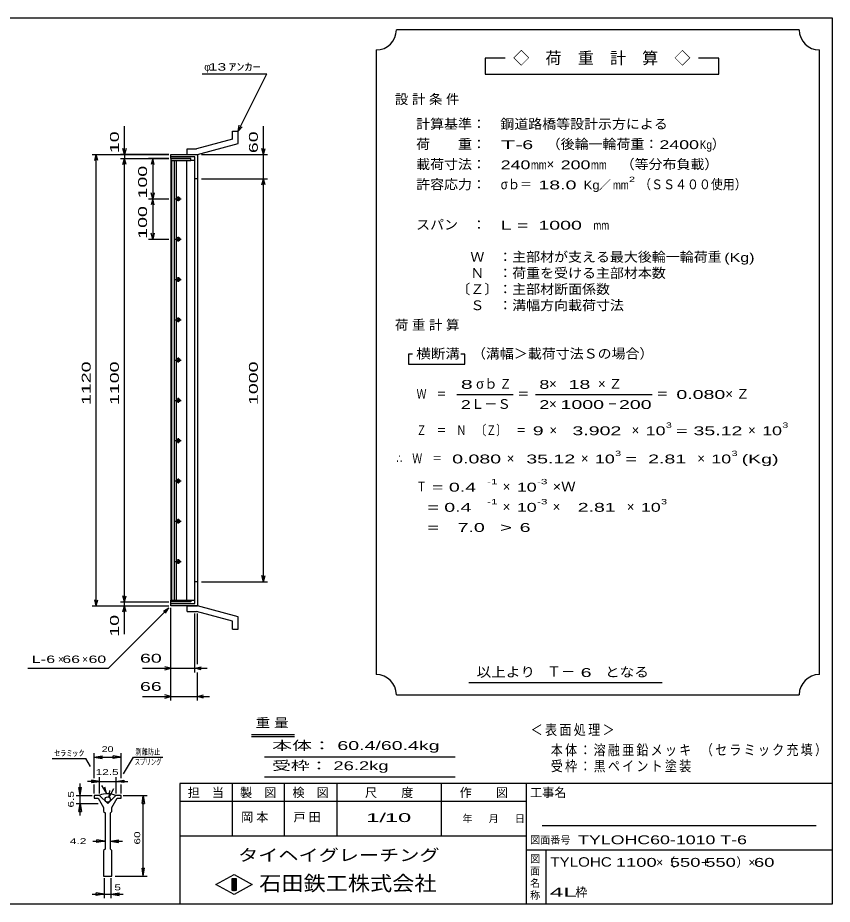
# Model space of a CAD drawing. Units: millimetres at full size, sheet at 1:10; details may follow other scales. Extents: x -1820 to 1731, y -1282 to 1054.
# Drawn here: x -291 to 1731, y -1146 to 1054 of the extents above; entities that cross this region are included whole.
import ezdxf
from ezdxf.enums import TextEntityAlignment as Align

# ---------------------------------------------------------------- set-up
doc = ezdxf.new("R2010")
doc.units = ezdxf.units.MM
doc.header["$LTSCALE"] = 10
for name, color, linetype, lineweight in [('0_2', 150, 'Continuous', 25), ('16', 3, 'Continuous', 25), ('19', 6, 'Continuous', 25), ('22', 4, 'Continuous', 25), ('32', 4, 'Continuous', 25)]:
    doc.layers.add(name, color=color, linetype=linetype, lineweight=lineweight)
doc.styles.add('ベクトル', font='')
doc.styles.get('ベクトル').set_extended_font_data('ベクトル')

msp = doc.modelspace()

# ---------------------------------------------------------------- linework, layer by layer
at = {"layer": '0_2'}
for p, q in [((-1729, 1053.5), (1731, 1053.5)), ((1731, 1053.5), (1731, -1146.5)), ((1731, -846.5), (111, -846.5)), ((111, -846.5), (111, -1146.5)), ((241, -846.5), (241, -976.5)), ((371, -976.5), (371, -846.5)), ((501, -846.5), (501, -976.5)), ((761, -976.5), (761, -846.5)), ((971, -846.5), (971, -1146.5)), ((971, -891.5), (111, -891.5)), ((1691, -951.5), (1011, -951.5)), ((111, -976.5), (971, -976.5)), ((971, -1011.5), (1731, -1011.5)), ((1021, -1146.5), (1021, -1011.5)), ((201, -1097.5), (246, -1072.5)), ((246, -1072.5), (291, -1097.5)), ((246, -1122.5), (201, -1097.5)), ((241, -1082.5), (251, -1082.5)), ((241, -1112.5), (241, -1082.5)), ((241, -1082.5), (243, -1082.5)), ((243, -1082.5), (243, -1112.5)), ((245, -1112.5), (245, -1082.5)), ((245, -1082.5), (247, -1082.5)), ((291, -1097.5), (246, -1122.5)), ((247, -1082.5), (247, -1112.5)), ((249, -1112.5), (249, -1082.5)), ((249, -1082.5), (251, -1082.5)), ((251, -1082.5), (251, -1112.5)), ((251, -1082.5), (251, -1112.5)), ((251, -1112.5), (241, -1112.5)), ((243, -1112.5), (245, -1112.5)), ((247, -1112.5), (249, -1112.5)), ((1731, -1146.5), (-1729, -1146.5))]:
    msp.add_line(p, q, dxfattribs=at)
at = {"layer": '0_2', "color": 4}
for p, q in [((289.53, -725.24), (396.12, -725.24)), ((289.53, -730.24), (396.12, -730.24)), ((321.29, -780.24), (795.1, -780.24)), ((321.29, -830.24), (795.1, -830.24))]:
    msp.add_line(p, q, dxfattribs=at)
at = {"layer": '16'}
for p, q in [((139, 704), (89, 704)), ((89, 704), (89, 699.5)), ((139, 699.5), (139, 704)), ((89, 699.5), (139, 699.5)), ((89, 699.5), (89, -391.5)), ((149, 699.5), (89, 699.5)), ((91, 699.5), (91, -391.5)), ((98, -391.5), (98, 699.5)), ((102, 699.5), (102, -391.5)), ((129, -391.5), (129, 699.5)), ((149, -391.5), (149, 699.5)), ((99, 604), (115, 604)), ((109, 607), (105, 607)), ((105, 601), (109, 601)), ((107, 610), (107, 598)), ((109, 507), (105, 507)), ((107, 510), (107, 498)), ((99, 504), (115, 504)), ((105, 501), (109, 501)), ((99, 404), (115, 404)), ((109, 407), (105, 407)), ((105, 401), (109, 401)), ((107, 410), (107, 398)), ((107, 310), (107, 298)), ((99, 304), (115, 304)), ((109, 307), (105, 307)), ((105, 301), (109, 301)), ((99, 204), (115, 204)), ((109, 207), (105, 207)), ((105, 201), (109, 201)), ((107, 210), (107, 198)), ((107, 110), (107, 98)), ((99, 104), (115, 104)), ((109, 107), (105, 107)), ((105, 101), (109, 101)), ((99, 4), (115, 4)), ((109, 7), (105, 7)), ((105, 1), (109, 1)), ((107, 10), (107, -2)), ((99, -96), (115, -96)), ((109, -93), (105, -93)), ((105, -99), (109, -99)), ((107, -90), (107, -102)), ((99, -196), (115, -196)), ((109, -193), (105, -193)), ((107, -190), (107, -202)), ((105, -199), (109, -199)), ((99, -296), (115, -296)), ((109, -293), (105, -293)), ((105, -299), (109, -299)), ((107, -290), (107, -302)), ((89, -391.5), (139, -391.5)), ((89, -396), (89, -391.5)), ((89, -391.5), (149, -391.5)), ((139, -396), (89, -396)), ((139, -391.5), (139, -396))]:
    msp.add_line(p, q, dxfattribs=at)
for centre, radius, start, end in [((105, 604), 3, 90, 270), ((107, 604), 4, 46.6, 133.4), ((107, 604), 4, 226.6, 313.4), ((109, 604), 3, 270, 90), ((105, 504), 3, 90, 270), ((107, 504), 4, 46.6, 133.4), ((109, 504), 3, 270, 90), ((107, 504), 4, 226.6, 313.4), ((105, 404), 3, 90, 270), ((107, 404), 4, 46.6, 133.4), ((107, 404), 4, 226.6, 313.4), ((109, 404), 3, 270, 90), ((107, 304), 4, 46.6, 133.4), ((105, 304), 3, 90, 270), ((107, 304), 4, 226.6, 313.4), ((109, 304), 3, 270, 90), ((105, 204), 3, 90, 270), ((107, 204), 4, 46.6, 133.4), ((107, 204), 4, 226.6, 313.4), ((109, 204), 3, 270, 90), ((105, 104), 3, 90, 270), ((107, 104), 4, 46.6, 133.4), ((107, 104), 4, 226.6, 313.4), ((109, 104), 3, 270, 90), ((105, 4), 3, 90, 270), ((107, 4), 4, 46.6, 133.4), ((107, 4), 4, 226.6, 313.4), ((109, 4), 3, 270, 90), ((105, -96), 3, 90, 270), ((107, -96), 4, 46.6, 133.4), ((107, -96), 4, 226.6, 313.4), ((109, -96), 3, 270, 90), ((105, -196), 3, 90, 270), ((107, -196), 4, 46.6, 133.4), ((109, -196), 3, 270, 90), ((107, -196), 4, 226.6, 313.4), ((105, -296), 3, 90, 270), ((107, -296), 4, 46.6, 133.4), ((107, -296), 4, 226.6, 313.4), ((109, -296), 3, 270, 90)]:
    msp.add_arc(centre, radius, start, end, dxfattribs=at)
at = {"layer": '19'}
for p, q in [((242, 772), (256, 772)), ((242, 752), (242, 772)), ((256, 741), (256, 772)), ((242, 752), (153, 728)), ((130, 728), (153, 728)), ((130, 714), (130, 728)), ((155, 714), (256, 741)), ((89, 704), (89, 714)), ((89, 714), (154, 714)), ((149, 708), (89, 708)), ((130, 714), (155, 714)), ((149, -400), (149, 708)), ((154, 714), (155, 713)), ((155, 713), (155, -405)), ((155, 654), (149, 654)), ((155, -346), (149, -346)), ((89, -406), (89, -396)), ((89, -400), (149, -400)), ((154, -406), (89, -406)), ((130, -406), (155, -406)), ((130, -420), (130, -406)), ((155, -405), (154, -406)), ((256, -433), (155, -406)), ((130, -420), (153, -420)), ((242, -444), (153, -420)), ((256, -464), (256, -433)), ((242, -464), (242, -444)), ((242, -464), (256, -464))]:
    msp.add_line(p, q, dxfattribs=at)
at = {"layer": '22'}
for p, q in [((1649, 1023.5), (649, 1023.5)), ((599, 973.5), (599, -576.5)), ((1699, -576.5), (1699, 973.5)), ((919, 953.5), (869, 953.5)), ((869, 953.5), (869, 913.5)), ((1449, 953.5), (1399, 953.5)), ((1449, 913.5), (1449, 953.5)), ((167, 914), (327, 914)), ((256, 772), (327, 914)), ((869, 913.5), (1449, 913.5)), ((-26, 714), (-26, 784)), ((256, 772), (259, 786.6)), ((256, 772), (266, 783)), ((319, 714), (319, 784)), ((-26, 714), (-30, 729)), ((-22, 729), (-26, 714)), ((319, 714), (315, 729)), ((319, 714), (323, 729)), ((-106, 714), (84, 714)), ((-100, 699), (-96, 714)), ((-92, 699), (-96, 714)), ((-96, -406), (-96, 714)), ((84, 714), (-36, 714)), ((-36, 704), (84, 704)), ((-30, 689), (-26, 704)), ((-26, 714), (-26, 704)), ((-22, 689), (-26, 704)), ((-26, -396), (-26, 704)), ((84, 704), (34, 704)), ((44, 704), (40, 689)), ((48, 689), (44, 704)), ((44, 704), (44, 604)), ((165, 714), (329, 714)), ((319, 654), (319, 714)), ((165, 654), (329, 654)), ((315, 639), (319, 654)), ((323, 639), (319, 654)), ((319, -346), (319, 654)), ((44, 604), (40, 619)), ((48, 619), (44, 604)), ((34, 604), (84, 604)), ((44, 604), (40, 589)), ((48, 589), (44, 604)), ((44, 604), (44, 504)), ((44, 504), (40, 519)), ((48, 519), (44, 504)), ((34, 504), (84, 504)), ((689, 218.5), (679, 218.5)), ((679, 218.5), (679, 193.5)), ((819, 218.5), (809, 218.5)), ((819, 193.5), (819, 218.5)), ((679, 193.5), (819, 193.5)), ((799, 118.5), (939, 118.5)), ((994, 118.5), (1284, 118.5)), ((165, -346), (329, -346)), ((319, -346), (315, -331)), ((319, -346), (323, -331)), ((-96, -406), (-100, -391)), ((-96, -406), (-92, -391)), ((-36, -396), (84, -396)), ((-26, -396), (-30, -381)), ((-26, -396), (-22, -381)), ((-26, -406), (-26, -396)), ((-106, -406), (84, -406)), ((-66, -561), (84, -411)), ((-36, -406), (84, -406)), ((-30, -421), (-26, -406)), ((-22, -421), (-26, -406)), ((-26, -476), (-26, -406)), ((71, -419), (84, -411)), ((76, -424), (84, -411)), ((89, -571), (89, -411)), ((89, -641), (89, -411)), ((149, -571), (149, -425)), ((155, -551), (155, -425)), ((-266, -561), (-66, -561)), ((19, -561), (89, -561)), ((89, -561), (74, -557)), ((74, -565), (89, -561)), ((89, -561), (149, -561)), ((149, -561), (164, -557)), ((164, -565), (149, -561)), ((149, -561), (179, -561)), ((155, -641), (155, -571)), ((829, -596.5), (1309, -596.5)), ((19, -631), (89, -631)), ((89, -631), (74, -627)), ((74, -635), (89, -631)), ((89, -631), (155, -631)), ((155, -631), (170, -627)), ((170, -635), (155, -631)), ((155, -631), (185, -631)), ((649, -626.5), (1649, -626.5))]:
    msp.add_line(p, q, dxfattribs=at)
for centre, start, end in [((599, 1023.5), 270, 0), ((1699, 1023.5), 180, 270), ((599, -626.5), 0, 90), ((1699, -626.5), 90, 180)]:
    msp.add_arc(centre, 50, start, end, dxfattribs=at)
at = {"layer": '32'}
for p, q in [((-205.33, -784.5), (-122, -784.5)), ((-110.33, -804.5), (-122, -784.5)), ((-101, -833.5), (-101, -771.5)), ((-101, -781.5), (-81, -778.5)), ((-101, -781.5), (-81, -784.5)), ((-101, -781.5), (-34.33, -781.5)), ((-81, -784.5), (-81, -778.5)), ((-34.33, -781.5), (-54.33, -778.5)), ((-54.33, -784.5), (-54.33, -778.5)), ((-34.33, -781.5), (-54.33, -784.5)), ((-34.33, -833.5), (-34.33, -771.5)), ((-28.33, -823.17), (-4, -781.17)), ((-4, -781.17), (69.34, -781.17)), ((-87.67, -871.5), (-87.67, -831.5)), ((-47.67, -831.5), (-47.67, -871.5)), ((-136, -876.5), (-139, -856.5)), ((-139, -856.5), (-133, -856.5)), ((-136, -876.5), (-136, -846.5)), ((-136, -876.5), (-133, -856.5)), ((-87.67, -841.5), (-117.67, -841.5)), ((-87.67, -841.5), (-107.67, -838.5)), ((-107.67, -838.5), (-107.67, -844.5)), ((-107.67, -844.5), (-87.67, -841.5)), ((-101, -871.5), (-101, -849.5)), ((-87.67, -841.5), (-47.67, -841.5)), ((-82.67, -851.5), (-71, -871.5)), ((-71, -871.5), (-74.67, -855.83)), ((-47.67, -841.5), (-27.67, -838.5)), ((-27.67, -844.5), (-47.67, -841.5)), ((-47.67, -841.5), (-17.67, -841.5)), ((-34.33, -871.5), (-34.33, -849.5)), ((-27.67, -838.5), (-27.67, -844.5)), ((-146, -876.5), (-106, -876.5)), ((-136, -896.5), (-136, -876.5)), ((-101, -876.5), (-101, -883.17)), ((-87.67, -876.5), (-101, -876.5)), ((-67.67, -896.5), (-87.67, -876.5)), ((-47.67, -876.5), (-67.67, -896.5)), ((-53, -859.83), (-64.33, -879.83)), ((-64.33, -879.83), (-62, -863.83)), ((-34.33, -876.5), (-47.67, -876.5)), ((-34.33, -883.17), (-34.33, -876.5)), ((-29.33, -876.5), (30.67, -876.5)), ((17.67, -896.5), (20.67, -876.5)), ((20.67, -876.5), (23.67, -896.5)), ((20.67, -1076.5), (20.67, -876.5)), ((-146, -896.5), (-91, -896.5)), ((-139, -916.5), (-136, -896.5)), ((-136, -896.5), (-133, -916.5)), ((-136, -926.5), (-136, -896.5)), ((-101, -883.17), (-91, -883.17)), ((-91, -883.17), (-77.67, -906.5)), ((-57.67, -906.5), (-44.33, -883.17)), ((-44.33, -883.17), (-34.33, -883.17)), ((17.67, -896.5), (23.67, -896.5)), ((-139, -916.5), (-133, -916.5)), ((-77.67, -906.5), (-77.67, -916.5)), ((-77.67, -916.5), (-74.33, -919.83)), ((-74.33, -919.83), (-74.33, -1009.83)), ((-61, -919.83), (-57.67, -916.5)), ((-61, -1009.83), (-61, -919.83)), ((-57.67, -916.5), (-57.67, -906.5)), ((-104.67, -989.83), (-74.67, -989.83)), ((-74.67, -989.83), (-94.67, -986.83)), ((-94.67, -992.83), (-94.67, -986.83)), ((-74.67, -989.83), (-94.67, -992.83)), ((-60.67, -989.83), (-40.67, -986.83)), ((-60.67, -989.83), (-40.67, -992.83)), ((-60.67, -989.83), (-30.67, -989.83)), ((-40.67, -992.83), (-40.67, -986.83)), ((-74.33, -1009.83), (-77.67, -1013.17)), ((-57.67, -1013.17), (-61, -1009.83)), ((-77.67, -1013.17), (-77.67, -1076.5)), ((-57.67, -1076.5), (-57.67, -1013.17)), ((-77.67, -1076.5), (-57.67, -1076.5)), ((-49.33, -1076.5), (30.67, -1076.5)), ((20.67, -1076.5), (17.67, -1056.5)), ((17.67, -1056.5), (23.67, -1056.5)), ((20.67, -1076.5), (23.67, -1056.5)), ((-76, -1131.5), (-76, -1081.5)), ((-59.33, -1131.5), (-59.33, -1081.5)), ((-106, -1121.5), (-76, -1121.5)), ((-76, -1121.5), (-96, -1118.5)), ((-96, -1124.5), (-96, -1118.5)), ((-76, -1121.5), (-96, -1124.5)), ((-76, -1121.5), (-59.33, -1121.5)), ((-59.33, -1121.5), (-39.33, -1118.5)), ((-59.33, -1121.5), (-39.33, -1124.5)), ((-59.33, -1121.5), (-29.33, -1121.5)), ((-39.33, -1124.5), (-39.33, -1118.5))]:
    msp.add_line(p, q, dxfattribs=at)
msp.add_circle((-67.67, -886.5), 6.67, dxfattribs=at)
msp.add_arc((-68, -922.18), 50, 66, 113, dxfattribs=at)

# ---------------------------------------------------------------- texts
at = {"layer": '0_2', "color": 2, "style": 'ベクトル'}
for s, width, p in [('重 量', 1.2, (299.73, -713.96)), ('本体： 60.4/60.4kg', 1.65, (340.52, -770.24)), ('受枠： 26.2kg', 1.55, (340.52, -820.24))]:
    msp.add_text(s, height=21.99, dxfattribs=dict(at, width=width)).set_placement(p, align=Align.BOTTOM_LEFT)
at = {"layer": '0_2', "style": 'ベクトル'}
for s, height, p in [('担\u3000当', 21.99, (131, -869.5)), ('製\u3000図', 21.99, (261, -869.5)), ('検\u3000図', 21.99, (391, -869.5)), ('尺\u3000\u3000度', 21.99, (571, -869.5)), ('作\u3000\u3000図', 21.99, (806, -869.5)), ('工事名', 21.99, (981, -869.5)), ('年', 18.33, (813, -934)), ('月', 18.33, (878, -934)), ('日', 18.33, (943, -934)), ('図面番号', 18.33, (981, -987)), ('図', 18.33, (981, -1034)), ('面', 18.33, (981, -1064)), ('名', 18.33, (981, -1094)), ('称', 18.33, (981, -1124))]:
    msp.add_text(s, height=height, dxfattribs=at).set_placement(p, align=Align.MIDDLE_LEFT)
at = {"layer": '0_2', "color": 222, "style": 'ベクトル'}
for s, height, width, p in [('タイヘイグレーチング', 29.33, 1.25, (256, -1024.5)), ('石田鉄工株式会社', 36.66, 1.1, (308.5, -1094.5))]:
    msp.add_text(s, height=height, dxfattribs=dict(at, width=width)).set_placement(p, align=Align.MIDDLE_LEFT)
at = {"layer": '22', "color": 2, "style": 'ベクトル'}
for s, height, p in [('◇\u3000荷\u3000重\u3000計\u3000算\u3000◇', 29.33, (939, 953.5)), ('φ', 18.33, (172, 931.5)), ('）', 24.19, (1432, 740)), ('×', 24.19, (1022, 690)), ('／', 21.99, (1151.5, 638.5)), ('σｂ', 24.19, (847, 145)), ('×', 24.19, (1028, 145)), ('Ｌ－Ｓ', 24.19, (834, 95)), ('×', 24.19, (1028, 95)), ('×', 24.19, (1029, 30)), ('×', 24.19, (1233, 30)), ('×', 24.19, (1522, 30)), ('×', 24.19, (923, -40)), ('×', 24.19, (1107, -40)), ('×', 24.19, (1396, -40)), ('×', 24.19, (913, -110)), ('×', 24.19, (913, -160)), ('×', 24.19, (1037, -160)), ('×', 24.19, (1221, -160)), ('×', 18.33, (-191, -538.5)), ('×', 18.33, (-131, -538.5)), ('Ｔ－', 25.66, (1023, -569)), ('×（', 21.99, (1294, -1042.5)), ('）×', 21.99, (1493, -1042.5)), ('枠', 21.99, (1093, -1116.5))]:
    msp.add_text(s, height=height, dxfattribs=at).set_placement(p, align=Align.MIDDLE_LEFT)
for s, height, width, p in [(' 13 ', 18.33, 1.6, (172, 931.5)), ('ｱﾝｶｰ', 18.33, 1.6, (232, 931.5)), ('計算基準：\u3000', 24.19, 1.05, (698, 790)), ('鋼道路橋等設計示方による', 24.19, 1.05, (907, 790)), ('荷\u3000\u3000重：\u3000', 24.19, 1.05, (698, 740)), ('T-', 21.99, 2, (908, 738.5)), (' 6 ', 21.99, 1.65, (948, 738.5)), ('（後輪一輪荷重：', 24.19, 1.05, (1022, 740)), ('2400', 21.99, 1.5, (1302, 738.5)), ('Kg', 21.99, 0.85, (1402, 738.5)), ('載荷寸法：\u3000', 24.19, 1.05, (698, 690)), ('\u3000（等分布負載）', 24.19, 1.05, (1171, 690)), ('240', 21.99, 1.5, (908, 688.5)), ('mm', 21.99, 0.8, (983, 688.5)), ('200', 21.99, 1.5, (1057, 688.5)), ('mm', 21.99, 0.8, (1132, 688.5)), ('許容応力：\u3000', 24.19, 1.05, (698, 640)), ('σｂ＝', 24.19, 0.9, (908, 640)), (' 18.0', 21.99, 1.65, (988, 638.5)), ('Kg', 21.99, 1.1, (1114, 638.5)), ('mm', 21.99, 0.8, (1186.5, 638.5)), ('2', 13.2, 1.5, (1226.5, 652.5)), ('（ＳＳ４００使用）', 24.19, 0.9, (1251.5, 640)), ('スパン\u3000：\u3000', 24.19, 1.05, (698, 540)), ('L = ', 21.99, 1.65, (908, 538.5)), (' 1000 ', 21.99, 1.65, (988, 538.5)), ('mm', 21.99, 0.8, (1138, 538.5)), ('\u3000Ｗ\u3000：主部材が支える最大後輪一輪荷重', 24.19, 1.05, (798, 460)), ('(Kg)', 21.99, 1.35, (1463, 458.5)), ('\u3000Ｎ\u3000：荷重を受ける主部材本数', 24.19, 1.05, (798, 420)), ('〔Ｚ〕：主部材断面係数', 24.19, 1.05, (798, 380)), ('\u3000Ｓ\u3000：溝幅方向載荷寸法', 24.19, 1.05, (798, 340)), ('横断溝', 24.19, 1.1, (698, 220)), ('\u3000（溝幅＞載荷寸法Ｓの場合）', 24.19, 1.05, (802, 220)), ('8', 21.99, 1.8, (809, 143.5)), ('Ｚ', 24.19, 0.9, (905, 145)), ('8', 21.99, 1.5, (1004, 143.5)), (' 18 ', 21.99, 1.65, (1063, 143.5)), ('Ｗ\u3000＝', 24.19, 0.75, (699, 120)), ('＝', 24.19, 0.9, (949, 120)), ('＝', 24.19, 0.9, (1294, 120)), ('0.080', 21.99, 1.65, (1344, 118.5)), ('2', 21.99, 1.5, (809, 93.5)), ('2', 21.99, 1.5, (1004, 93.5)), (' 1000 ', 21.99, 1.65, (1043, 93.5)), ('－', 24.19, 0.75, (1173, 95)), (' 200 ', 21.99, 1.65, (1188, 93.5)), ('Ｚ\u3000＝\u3000Ｎ\u3000〔Ｚ〕\u3000＝', 24.19, 0.75, (699, 30)), ('3', 13.2, 1.5, (1318, 42.5)), ('3', 13.2, 1.5, (1607, 42.5)), (' 9 ', 21.99, 1.65, (974, 28.5)), ('  3.902', 21.99, 1.65, (1059, 28.5)), ('10', 21.99, 1.5, (1268, 28.5)), ('=', 21.99, 1.7, (1343, 28.5)), (' 35.12', 21.99, 1.65, (1373, 28.5)), ('10', 21.99, 1.5, (1557, 28.5)), ('3', 13.2, 1.5, (1192, -27.5)), ('3', 13.2, 1.5, (1481, -27.5)), ('∴\u3000Ｗ\u3000＝', 24.19, 0.75, (649, -40)), (' 0.080', 21.99, 1.65, (774, -41.5)), (' 35.12', 21.99, 1.65, (958, -41.5)), ('10', 21.99, 1.5, (1142, -41.5)), ('=', 21.99, 1.7, (1217, -41.5)), ('  2.81', 21.99, 1.65, (1247, -41.5)), ('10', 21.99, 1.5, (1431, -41.5)), ('(Kg)', 21.99, 1.65, (1506, -41.5)), ('Ｔ', 24.19, 0.75, (699, -110)), (' = 0.4', 21.99, 1.65, (724, -111.5)), ('-1', 13.2, 1.65, (874, -97.5)), ('10', 21.99, 1.5, (948, -111.5)), ('-3', 13.2, 1.65, (998, -97.5)), ('×Ｗ', 24.19, 1.1, (1037, -110)), ('  = 0.4', 21.99, 1.65, (699, -161.5)), ('-1', 13.2, 1.65, (874, -147.5)), ('10', 21.99, 1.5, (948, -161.5)), ('-3', 13.2, 1.65, (998, -147.5)), ('  2.81', 21.99, 1.65, (1072, -161.5)), ('10', 21.99, 1.5, (1256, -161.5)), ('3', 13.2, 1.5, (1306, -147.5)), ('  =', 21.99, 1.65, (699, -211.5)), ('  7.0', 21.99, 1.65, (774, -211.5)), ('>', 21.99, 1.7, (906.5, -211.5)), (' 6 ', 21.99, 1.65, (941.5, -211.5)), (' 60 ', 21.99, 1.65, (-1, -536)), ('L-', 18.33, 1.6, (-256, -538.5)), (' 6 ', 18.33, 1.6, (-231, -538.5)), (' 66 ', 18.33, 1.6, (-191, -538.5)), (' 60 ', 18.33, 1.6, (-126, -538.5)), ('以上より\u3000', 24.19, 1.1, (848, -570)), (' 6 ', 21.99, 1.65, (1093, -571.5)), ('となる', 24.19, 1.1, (1167, -570)), (' 66 ', 21.99, 1.65, (-1, -606)), ('1/', 21.99, 2, (574, -931.5)), (' 10 ', 21.99, 2, (604, -931.5)), ('TYLOHC60-1010 T-6', 21.99, 1.5, (1100, -986.5)), ('TYLOHC', 23.46, 1.2, (1031, -1041.5)), (' 1100 ', 21.99, 1.55, (1181, -1042.5)), (' 550 ', 21.99, 1.55, (1315, -1042.5)), (' 550 ', 21.99, 1.55, (1403, -1042.5)), (' 60 ', 21.99, 1.55, (1524, -1042.5)), ('+', 21.99, 1.3, (1405, -1042.5)), ('4L', 21.99, 2.05, (1030, -1116.5))]:
    msp.add_text(s, height=height, dxfattribs=dict(at, width=width)).set_placement(p, align=Align.MIDDLE_LEFT)
at = {"layer": '22', "color": 2, "style": 'ベクトル', "width": 1.65}
for s, p in [(' 10 ', (-51, 704)), (' 60 ', (294, 704)), (' 100 ', (19, 591.5)), (' 100 ', (19, 491.5)), (' 1120 ', (-121, 79)), (' 1100 ', (-51, 79)), (' 1000 ', (294, 79)), (' 10 ', (-51, -496))]:
    msp.add_text(s, height=21.99, rotation=90, dxfattribs=at).set_placement(p, align=Align.MIDDLE_LEFT)
at = {"layer": '22', "color": 2, "attachment_point": 4, "style": 'ベクトル'}
for s, insert, char_height in [('\\T1.28;設計条件', (645.5, 850), 24.19), ('\\T1.28;荷重計算', (645.5, 290), 24.19), ('\\T1.42;×Ｚ', (1149.5, 145), 24.19), ('\\T1.42;×Ｚ', (1465.5, 120), 24.19), ('\\T1.2;\\W0.85;＜表面処理＞', (982.34, -715), 25.66), ('\\T1.19;\\W0.85;本体：溶融亜鉛メッキ', (1032.34, -765), 25.66), ('\\T1.19;\\W0.85;（セラミック充填）', (1404.84, -765), 25.66), ('\\T1.19;\\W0.85;受枠：黒ペイント塗装', (1032.34, -805), 25.66), ('\\T1.25;岡本\u3000', (263.5, -931.5), 21.99), ('\\T1.25;戸田\u3000', (393.5, -931.5), 21.99)]:
    msp.add_mtext(s, dxfattribs=dict(at, insert=insert, char_height=char_height))
at = {"layer": '32', "color": 2, "style": 'ベクトル'}
for s, width, p in [('ｾﾗﾐｯｸ', 1.5, (-200.33, -771.5)), ('20', 1.35, (-82.67, -761.5)), ('剥離防止', 0.75, (1, -768.17)), ('スプリング', 0.65, (-0.66, -793.17)), ('12.5', 1.5, (-97.67, -818.5)), (' 4.2 ', 1.5, (-169.67, -989.83)), (' 5 ', 1.5, (-59.33, -1104.5))]:
    msp.add_text(s, height=14.66, dxfattribs=dict(at, width=width)).set_placement(p, align=Align.MIDDLE_LEFT)
at = {"layer": '32', "color": 2, "style": 'ベクトル', "width": 1.5}
for s, p in [('6.5', (-159, -906.5)), (' 60 ', (5.67, -1006.5))]:
    msp.add_text(s, height=14.66, rotation=90, dxfattribs=at).set_placement(p, align=Align.MIDDLE_LEFT)

doc.saveas('drawing.dxf')
